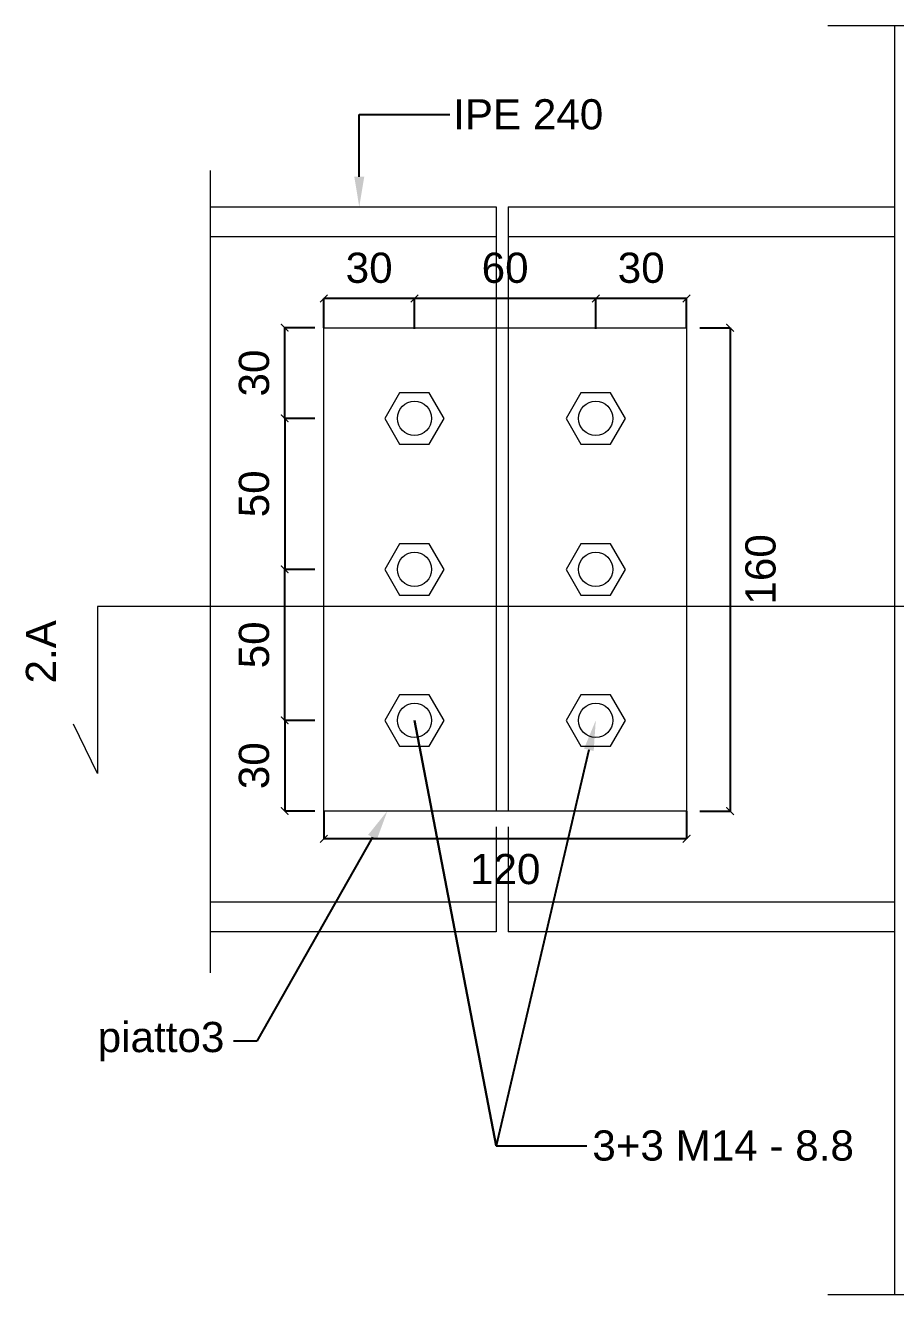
# Model space of a CAD drawing. Header units: millimetres. Extents: x 1415 to 3549, y 2194 to 4677.
# Drawn here: x 1782.6591 to 1782.9472, y 2312.6346 to 2313.0548 of the extents above; entities that cross this region are included whole.
import ezdxf
from ezdxf import colors
from ezdxf.entities.mleader import LeaderData, LeaderLine
from ezdxf.math import Vec2, Vec3

# ---------------------------------------------------------------- set-up
doc = ezdxf.new("R2010")
doc.units = ezdxf.units.MM
doc.linetypes.add('ACAD_ISO02W100', pattern=[15, 12, -3])
doc.layers.get('0').update_dxf_attribs({"plot": 0})
for name, color, linetype, lineweight in [('bulloni', 170, 'Continuous', 15), ('giunti', 7, 'Continuous', 15), ('Layer3', 7, 'Continuous', 15), ('Layer4', 7, 'Continuous', 15), ('quote', 252, 'Continuous', 5), ('sezione', 18, 'ACAD_ISO02W100', 20)]:
    doc.layers.add(name, color=color, linetype=linetype, lineweight=lineweight)
doc.styles.get("Standard").update_dxf_attribs({"font": 'arial.ttf'})
doc.dimstyles.new('quote acciaio', dxfattribs={"dimtxt": 0.01, "dimasz": 0.0025, "dimexe": 0, "dimexo": 0, "dimgap": 0.005, "dimtad": 2, "dimdec": 0, "dimlfac": 1000, "dimzin": 0, "dimdsep": 46, "dimtxsty": 'Standard', "dimblk": 'ARCHTICK', "dimcen": 0, "dimclre": 252, "dimadec": 0, "dimazin": 0, "dimtfac": 1, "dimtdec": 0, "dimtofl": 0, "dimtmove": 0, "dimatfit": 3, "dimfxl": 0.01, "dimfxlon": 1, "dimtolj": 1, "dimtzin": 0, "dimarcsym": 0})

# ---------------------------------------------------------------- blocks, each defined once
blk = doc.blocks.new('_ArchTick')
at = {"color": 0, "linetype": 'ByBlock', "const_width": 0.15}
blk.add_lwpolyline([(-0.5, -0.5), (0.5, 0.5)], dxfattribs=at)
blk = doc.blocks.new('*D658')
at = {"layer": 'Defpoints', "color": 0, "transparency": 16777216}
for p in [(1782.74497, 2312.95471), (1782.75792, 2312.95471), (1782.78792, 2312.92471)]:
    blk.add_point(p, dxfattribs=at)
at = {"layer": 'quote', "color": 252, "lineweight": -2, "transparency": 16777216}
for p, q in [((1782.75497, 2312.95471), (1782.74497, 2312.95471)), ((1782.75497, 2312.92471), (1782.74497, 2312.92471))]:
    blk.add_line(p, q, dxfattribs=at)
at = {"layer": 'quote', "color": 0, "linetype": 'Continuous', "lineweight": -2, "transparency": 16777216}
blk.add_line((1782.74497, 2312.92471), (1782.74497, 2312.95471), dxfattribs=at)
at = {"layer": 'quote', "color": 0, "lineweight": -2, "transparency": 16777216, "xscale": 0.0025, "yscale": 0.0025, "zscale": 0.0025}
for p, rotation in [((1782.74497, 2312.95471), 90), ((1782.74497, 2312.92471), 270)]:
    blk.add_blockref('_ArchTick', p, dxfattribs=dict(at, rotation=rotation))
at = {"layer": 'quote', "color": 0, "transparency": 16777216, "insert": (1782.73486, 2312.93971), "char_height": 0.01, "attachment_point": 5, "rotation": 90}
blk.add_mtext('\\A1;30', dxfattribs=at)
blk = doc.blocks.new('*D659')
at = {"layer": 'Defpoints', "color": 0, "transparency": 16777216}
for p in [(1782.78792, 2312.92471), (1782.74497, 2312.87471), (1782.78792, 2312.87471)]:
    blk.add_point(p, dxfattribs=at)
at = {"layer": 'quote', "color": 252, "lineweight": -2, "transparency": 16777216}
for p, q in [((1782.75497, 2312.92471), (1782.74497, 2312.92471)), ((1782.75497, 2312.87471), (1782.74497, 2312.87471))]:
    blk.add_line(p, q, dxfattribs=at)
at = {"layer": 'quote', "color": 0, "linetype": 'Continuous', "lineweight": -2, "transparency": 16777216}
blk.add_line((1782.74497, 2312.92471), (1782.74497, 2312.87471), dxfattribs=at)
at = {"layer": 'quote', "color": 0, "lineweight": -2, "transparency": 16777216, "xscale": 0.0025, "yscale": 0.0025, "zscale": 0.0025}
for p, rotation in [((1782.74497, 2312.92471), 90), ((1782.74497, 2312.87471), 270)]:
    blk.add_blockref('_ArchTick', p, dxfattribs=dict(at, rotation=rotation))
at = {"layer": 'quote', "color": 0, "transparency": 16777216, "insert": (1782.73486, 2312.89971), "char_height": 0.01, "attachment_point": 5, "rotation": 90}
blk.add_mtext('\\A1;50', dxfattribs=at)
blk = doc.blocks.new('*D660')
at = {"layer": 'Defpoints', "color": 0, "transparency": 16777216}
for p in [(1782.78792, 2312.82471), (1782.74497, 2312.79471), (1782.81796, 2312.79471)]:
    blk.add_point(p, dxfattribs=at)
at = {"layer": 'quote', "color": 252, "lineweight": -2, "transparency": 16777216}
for p, q in [((1782.75497, 2312.82471), (1782.74497, 2312.82471)), ((1782.75497, 2312.79471), (1782.74497, 2312.79471))]:
    blk.add_line(p, q, dxfattribs=at)
at = {"layer": 'quote', "color": 0, "linetype": 'Continuous', "lineweight": -2, "transparency": 16777216}
blk.add_line((1782.74497, 2312.82471), (1782.74497, 2312.79471), dxfattribs=at)
at = {"layer": 'quote', "color": 0, "lineweight": -2, "transparency": 16777216, "xscale": 0.0025, "yscale": 0.0025, "zscale": 0.0025}
for p, rotation in [((1782.74497, 2312.82471), 90), ((1782.74497, 2312.79471), 270)]:
    blk.add_blockref('_ArchTick', p, dxfattribs=dict(at, rotation=rotation))
at = {"layer": 'quote', "color": 0, "transparency": 16777216, "insert": (1782.73486, 2312.80971), "char_height": 0.01, "attachment_point": 5, "rotation": 90}
blk.add_mtext('\\A1;30', dxfattribs=at)
blk = doc.blocks.new('*D642')
at = {"layer": 'Defpoints', "color": 0, "transparency": 16777216}
for p in [(1782.74497, 2312.87471), (1782.78792, 2312.87471), (1782.78792, 2312.82471)]:
    blk.add_point(p, dxfattribs=at)
at = {"layer": 'quote', "color": 252, "lineweight": -2, "transparency": 16777216}
for p, q in [((1782.75497, 2312.87471), (1782.74497, 2312.87471)), ((1782.75497, 2312.82471), (1782.74497, 2312.82471))]:
    blk.add_line(p, q, dxfattribs=at)
at = {"layer": 'quote', "color": 0, "linetype": 'Continuous', "lineweight": -2, "transparency": 16777216}
blk.add_line((1782.74497, 2312.82471), (1782.74497, 2312.87471), dxfattribs=at)
at = {"layer": 'quote', "color": 0, "lineweight": -2, "transparency": 16777216, "xscale": 0.0025, "yscale": 0.0025, "zscale": 0.0025}
for p, rotation in [((1782.74497, 2312.87471), 90), ((1782.74497, 2312.82471), 270)]:
    blk.add_blockref('_ArchTick', p, dxfattribs=dict(at, rotation=rotation))
at = {"layer": 'quote', "color": 0, "transparency": 16777216, "insert": (1782.73486, 2312.84971), "char_height": 0.01, "attachment_point": 5, "rotation": 90}
blk.add_mtext('\\A1;50', dxfattribs=at)
blk = doc.blocks.new('*D661')
at = {"layer": 'Defpoints', "color": 0, "transparency": 16777216}
for p in [(1782.84792, 2312.96439), (1782.87799, 2312.95471), (1782.84792, 2312.92471)]:
    blk.add_point(p, dxfattribs=at)
at = {"layer": 'quote', "color": 252, "lineweight": -2, "transparency": 16777216}
for p, q in [((1782.84792, 2312.95439), (1782.84792, 2312.96439)), ((1782.87799, 2312.95471), (1782.87799, 2312.96439))]:
    blk.add_line(p, q, dxfattribs=at)
at = {"layer": 'quote', "color": 0, "linetype": 'Continuous', "lineweight": -2, "transparency": 16777216}
blk.add_line((1782.87799, 2312.96439), (1782.84792, 2312.96439), dxfattribs=at)
at = {"layer": 'quote', "color": 0, "lineweight": -2, "transparency": 16777216, "xscale": 0.0025, "yscale": 0.0025, "zscale": 0.0025, "rotation": 180}
blk.add_blockref('_ArchTick', (1782.84792, 2312.96439), dxfattribs=at)
at = {"layer": 'quote', "color": 0, "lineweight": -2, "transparency": 16777216, "xscale": 0.0025, "yscale": 0.0025, "zscale": 0.0025}
blk.add_blockref('_ArchTick', (1782.87799, 2312.96439), dxfattribs=at)
at = {"layer": 'quote', "color": 0, "transparency": 16777216, "insert": (1782.86296, 2312.9745), "char_height": 0.01, "attachment_point": 5}
blk.add_mtext('\\A1;30', dxfattribs=at)
blk = doc.blocks.new('*D662')
at = {"layer": 'Defpoints', "color": 0, "transparency": 16777216}
for p in [(1782.78792, 2312.96439), (1782.78792, 2312.92471), (1782.84792, 2312.92471)]:
    blk.add_point(p, dxfattribs=at)
at = {"layer": 'quote', "color": 252, "lineweight": -2, "transparency": 16777216}
for p, q in [((1782.78792, 2312.95439), (1782.78792, 2312.96439)), ((1782.84792, 2312.95439), (1782.84792, 2312.96439))]:
    blk.add_line(p, q, dxfattribs=at)
at = {"layer": 'quote', "color": 0, "linetype": 'Continuous', "lineweight": -2, "transparency": 16777216}
blk.add_line((1782.84792, 2312.96439), (1782.78792, 2312.96439), dxfattribs=at)
at = {"layer": 'quote', "color": 0, "lineweight": -2, "transparency": 16777216, "xscale": 0.0025, "yscale": 0.0025, "zscale": 0.0025, "rotation": 180}
blk.add_blockref('_ArchTick', (1782.78792, 2312.96439), dxfattribs=at)
at = {"layer": 'quote', "color": 0, "lineweight": -2, "transparency": 16777216, "xscale": 0.0025, "yscale": 0.0025, "zscale": 0.0025}
blk.add_blockref('_ArchTick', (1782.84792, 2312.96439), dxfattribs=at)
at = {"layer": 'quote', "color": 0, "transparency": 16777216, "insert": (1782.81792, 2312.9745), "char_height": 0.01, "attachment_point": 5}
blk.add_mtext('\\A1;60', dxfattribs=at)
blk = doc.blocks.new('*D643')
at = {"layer": 'Defpoints', "color": 0, "transparency": 16777216}
for p in [(1782.75792, 2312.96439), (1782.75792, 2312.95471), (1782.78792, 2312.92471)]:
    blk.add_point(p, dxfattribs=at)
at = {"layer": 'quote', "color": 252, "lineweight": -2, "transparency": 16777216}
for p, q in [((1782.75792, 2312.95471), (1782.75792, 2312.96439)), ((1782.78792, 2312.95439), (1782.78792, 2312.96439))]:
    blk.add_line(p, q, dxfattribs=at)
at = {"layer": 'quote', "color": 0, "linetype": 'Continuous', "lineweight": -2, "transparency": 16777216}
blk.add_line((1782.78792, 2312.96439), (1782.75792, 2312.96439), dxfattribs=at)
at = {"layer": 'quote', "color": 0, "lineweight": -2, "transparency": 16777216, "xscale": 0.0025, "yscale": 0.0025, "zscale": 0.0025, "rotation": 180}
blk.add_blockref('_ArchTick', (1782.75792, 2312.96439), dxfattribs=at)
at = {"layer": 'quote', "color": 0, "lineweight": -2, "transparency": 16777216, "xscale": 0.0025, "yscale": 0.0025, "zscale": 0.0025}
blk.add_blockref('_ArchTick', (1782.78792, 2312.96439), dxfattribs=at)
at = {"layer": 'quote', "color": 0, "transparency": 16777216, "insert": (1782.77292, 2312.9745), "char_height": 0.01, "attachment_point": 5}
blk.add_mtext('\\A1;30', dxfattribs=at)
blk = doc.blocks.new('*D663')
at = {"layer": 'Defpoints', "color": 0, "transparency": 16777216}
for p in [(1782.87799, 2312.95471), (1782.87799, 2312.79471), (1782.89239, 2312.79471)]:
    blk.add_point(p, dxfattribs=at)
at = {"layer": 'quote', "color": 252, "lineweight": -2, "transparency": 16777216}
for p, q in [((1782.88239, 2312.95471), (1782.89239, 2312.95471)), ((1782.88239, 2312.79471), (1782.89239, 2312.79471))]:
    blk.add_line(p, q, dxfattribs=at)
at = {"layer": 'quote', "color": 0, "linetype": 'Continuous', "lineweight": -2, "transparency": 16777216}
blk.add_line((1782.89239, 2312.95471), (1782.89239, 2312.79471), dxfattribs=at)
at = {"layer": 'quote', "color": 0, "lineweight": -2, "transparency": 16777216, "xscale": 0.0025, "yscale": 0.0025, "zscale": 0.0025}
for p, rotation in [((1782.89239, 2312.95471), 90), ((1782.89239, 2312.79471), 270)]:
    blk.add_blockref('_ArchTick', p, dxfattribs=dict(at, rotation=rotation))
at = {"layer": 'quote', "color": 0, "transparency": 16777216, "insert": (1782.9025, 2312.87471), "char_height": 0.01, "attachment_point": 5, "rotation": 90}
blk.add_mtext('\\A1;160', dxfattribs=at)
blk = doc.blocks.new('*D664')
at = {"layer": 'Defpoints', "color": 0, "transparency": 16777216}
for p in [(1782.75792, 2312.79471), (1782.87799, 2312.79471), (1782.75792, 2312.78553)]:
    blk.add_point(p, dxfattribs=at)
at = {"layer": 'quote', "color": 252, "lineweight": -2, "transparency": 16777216}
for p, q in [((1782.75792, 2312.79471), (1782.75792, 2312.78553)), ((1782.87799, 2312.79471), (1782.87799, 2312.78553))]:
    blk.add_line(p, q, dxfattribs=at)
at = {"layer": 'quote', "color": 0, "linetype": 'Continuous', "lineweight": -2, "transparency": 16777216}
blk.add_line((1782.87799, 2312.78553), (1782.75792, 2312.78553), dxfattribs=at)
at = {"layer": 'quote', "color": 0, "lineweight": -2, "transparency": 16777216, "xscale": 0.0025, "yscale": 0.0025, "zscale": 0.0025, "rotation": 180}
blk.add_blockref('_ArchTick', (1782.75792, 2312.78553), dxfattribs=at)
at = {"layer": 'quote', "color": 0, "lineweight": -2, "transparency": 16777216, "xscale": 0.0025, "yscale": 0.0025, "zscale": 0.0025}
blk.add_blockref('_ArchTick', (1782.87799, 2312.78553), dxfattribs=at)
at = {"layer": 'quote', "color": 0, "transparency": 16777216, "insert": (1782.81796, 2312.77543), "char_height": 0.01, "attachment_point": 5}
blk.add_mtext('\\A1;120', dxfattribs=at)

msp = doc.modelspace()

# ---------------------------------------------------------------- linework, layer by layer
at = {"layer": 'bulloni'}
for points in [[(1782.77811, 2312.92471), (1782.78302, 2312.91621), (1782.79283, 2312.91621), (1782.79774, 2312.92471), (1782.79283, 2312.93321), (1782.78302, 2312.93321)], [(1782.83811, 2312.92471), (1782.84302, 2312.91621), (1782.85283, 2312.91621), (1782.85774, 2312.92471), (1782.85283, 2312.93321), (1782.84302, 2312.93321)], [(1782.77811, 2312.87471), (1782.78302, 2312.86621), (1782.79283, 2312.86621), (1782.79774, 2312.87471), (1782.79283, 2312.88321), (1782.78302, 2312.88321)], [(1782.83811, 2312.87471), (1782.84302, 2312.86621), (1782.85283, 2312.86621), (1782.85774, 2312.87471), (1782.85283, 2312.88321), (1782.84302, 2312.88321)], [(1782.77811, 2312.82471), (1782.78302, 2312.81621), (1782.79283, 2312.81621), (1782.79774, 2312.82471), (1782.79283, 2312.83321), (1782.78302, 2312.83321)], [(1782.83811, 2312.82471), (1782.84302, 2312.81621), (1782.85283, 2312.81621), (1782.85774, 2312.82471), (1782.85283, 2312.83321), (1782.84302, 2312.83321)]]:
    msp.add_lwpolyline(points, close=True, dxfattribs=at)
for centre in [(1782.78792, 2312.92471), (1782.84792, 2312.92471), (1782.78792, 2312.87471), (1782.84792, 2312.87471), (1782.78792, 2312.82471), (1782.84792, 2312.82471)]:
    msp.add_circle(centre, 0.00567, dxfattribs=at)
at = {"layer": 'giunti'}
msp.add_lwpolyline([(1782.87799, 2312.79471), (1782.75792, 2312.79471), (1782.75792, 2312.95471), (1782.87799, 2312.95471), (1782.87799, 2312.79471)], dxfattribs=at)
at = {"layer": 'Layer3'}
for points in [[(1782.94692, 2312.63461), (1782.94692, 2313.05481)], [(1782.7204, 2312.99471), (1782.81492, 2312.99471)], [(1782.81892, 2312.99471), (1782.94692, 2312.99471)], [(1782.7204, 2312.98491), (1782.81492, 2312.98491)], [(1782.81892, 2312.98491), (1782.94692, 2312.98491)], [(1782.81492, 2312.76451), (1782.7204, 2312.76451)], [(1782.94692, 2312.76451), (1782.81892, 2312.76451)], [(1782.81492, 2312.75471), (1782.7204, 2312.75471)], [(1782.94692, 2312.75471), (1782.94692, 2312.75471), (1782.81892, 2312.75471)]]:
    msp.add_lwpolyline(points, dxfattribs=at)
at = {"layer": 'Layer4'}
for points in [[(1782.81492, 2312.99471), (1782.81492, 2312.94951)], [(1782.81892, 2312.99471), (1782.81892, 2312.94951)], [(1782.81492, 2312.78951), (1782.81492, 2312.75471)], [(1782.81892, 2312.78951), (1782.81892, 2312.75471)]]:
    msp.add_lwpolyline(points, dxfattribs=at)
at = {"layer": 'Layer4', "linetype": 'ACAD_ISO02W100', "ltscale": 0.25}
for points in [[(1782.81492, 2312.95471), (1782.81492, 2312.79471)], [(1782.81892, 2312.95471), (1782.81892, 2312.79471)]]:
    msp.add_lwpolyline(points, dxfattribs=at)
at = {"layer": 'sezione', "ltscale": 0.2}
for points in [[(1782.92473, 2313.05481), (1783.20194, 2313.05481)], [(1782.7204, 2312.74117), (1782.7204, 2313.00676)], [(1782.68305, 2312.86239), (1782.68305, 2312.80717), (1782.67503, 2312.82343)], [(1783.45672, 2312.86239), (1782.68305, 2312.86239)], [(1782.92473, 2312.63461), (1783.20194, 2312.63461)]]:
    msp.add_lwpolyline(points, dxfattribs=at)

# ---------------------------------------------------------------- texts
at = {"layer": 'sezione', "insert": (1782.6593, 2312.83693), "char_height": 0.01, "attachment_point": 1, "rotation": 90}
msp.add_mtext_dynamic_manual_height_columns('2.A', width=40.6484226, gutter_width=12.5, heights=[0], dxfattribs=at)

# ---------------------------------------------------------------- dimensions: what is measured, and where the dimension line sits
at = {"layer": 'quote'}
for base, p1, p2, angle, picture, middle in [((1782.75792, 2312.96439), (1782.78792, 2312.92471), (1782.75792, 2312.95471), 180, '*D643', (1782.77292, 2312.9745)), ((1782.78792, 2312.96439), (1782.84792, 2312.92471), (1782.78792, 2312.92471), 180, '*D662', (1782.81792, 2312.9745)), ((1782.84792, 2312.96439), (1782.87799, 2312.95471), (1782.84792, 2312.92471), 180, '*D661', (1782.86296, 2312.9745)), ((1782.74497, 2312.95471), (1782.78792, 2312.92471), (1782.75792, 2312.95471), 90, '*D658', (1782.73486, 2312.93971)), ((1782.89239, 2312.79471), (1782.87799, 2312.95471), (1782.87799, 2312.79471), 90, '*D663', (1782.9025, 2312.87471)), ((1782.74497, 2312.87471), (1782.78792, 2312.92471), (1782.78792, 2312.87471), 90, '*D659', (1782.73486, 2312.89971)), ((1782.74497, 2312.87471), (1782.78792, 2312.82471), (1782.78792, 2312.87471), 90, '*D642', (1782.73486, 2312.84971)), ((1782.74497, 2312.79471), (1782.78792, 2312.82471), (1782.81796, 2312.79471), 90, '*D660', (1782.73486, 2312.80971)), ((1782.75792, 2312.78553), (1782.87799, 2312.79471), (1782.75792, 2312.79471), 180, '*D664', (1782.81796, 2312.77543))]:
    dim = msp.add_linear_dim(base=base, p1=p1, p2=p2, angle=angle, dimstyle='quote acciaio', dxfattribs=at)
    dim.commit()
    dim.dimension.update_dxf_attribs({"geometry": picture, "text_midpoint": middle})

# ---------------------------------------------------------------- leaders
ml = msp.add_multileader_mtext('Standard', dxfattribs=at)
ml.set_content('IPE 240', color=256)
ml.set_leader_properties()
ml.build(insert=Vec2(0, 0))
ml.multileader.update_dxf_attribs({"dogleg_length": 0.03, "arrow_head_size": 0.01})
ctx = ml.context
ctx.base_point, ctx.char_height, ctx.arrow_head_size, ctx.landing_gap_size, ctx.plane_origin = Vec3(1782.79966, 2313.02529), 0.01, 0.01, 0.003, Vec3(1782.76965, 2312.99471)
ctx.text_align_type = 2
notes = []
notes.append((ctx, [(0, (1, 1, 0), (1782.76966, 2313.02529), (1, 0), 0.03, [(0, [(1782.76965, 2312.99471), (1782.76966, 2313.02529)], 0, [])])]))
ctx.mtext.insert, ctx.mtext.alignment, ctx.mtext.flow_direction = Vec3(1782.8504, 2313.03037), 3, 5
ml = msp.add_multileader_mtext('Standard', dxfattribs=at)
ml.set_content('3+3 M14 - 8.8', color=256)
ml.set_leader_properties()
ml.build(insert=Vec2(0, 0))
ml.multileader.update_dxf_attribs({"dogleg_length": 0.03, "arrow_head_size": 0.01})
ctx = ml.context
ctx.base_point, ctx.char_height, ctx.arrow_head_size, ctx.landing_gap_size, ctx.plane_origin = Vec3(1782.84497, 2312.68389), 0.01, 0.01, 0.003, Vec3(1782.80415, 2312.82065)
ctx.text_align_type = 2
notes.append((ctx, [(0, (1, 1, 0), (1782.81497, 2312.68389), (1, 0), 0.03, [(1, [(1782.84792, 2312.82471), (1782.81497, 2312.68389), (1782.78792, 2312.82471)], 0, [])])]))
ctx.mtext.insert, ctx.mtext.width, ctx.mtext.alignment, ctx.mtext.flow_direction = Vec3(1782.93336, 2312.68898), 0.1214513, 3, 5
ml = msp.add_multileader_mtext('Standard', dxfattribs=at)
ml.set_content('piatto3 ', color=256)
ml.set_leader_properties()
ml.build(insert=Vec2(0, 0))
ml.multileader.update_dxf_attribs({"dogleg_length": 0.03, "arrow_head_size": 0.01})
ctx = ml.context
ctx.base_point, ctx.char_height, ctx.arrow_head_size, ctx.landing_gap_size, ctx.plane_origin = Vec3(1782.68163, 2312.7185), 0.01, 0.01, 0.003, Vec3(1782.78737, 2312.72087)
ctx.text_align_type = 2
notes.append((ctx, [(0, (1, 1, 0), (1782.73573, 2312.7185), (-1, 0), 0.0077, [(0, [(1782.77895, 2312.79471), (1782.73573, 2312.7185)], 0, [])])]))
ctx.mtext.insert, ctx.mtext.alignment, ctx.mtext.flow_direction = Vec3(1782.72502, 2312.72489), 3, 5
for ctx, leaders in notes:
    for number, flags, end, landing, length, lines in leaders:
        leader = LeaderData()
        leader.index, (leader.has_last_leader_line, leader.has_dogleg_vector, leader.attachment_direction) = number, flags
        leader.last_leader_point, leader.dogleg_vector, leader.dogleg_length = Vec3(end), Vec3(landing), length
        for number, points, colour, breaks in lines:
            line = LeaderLine()
            line.index, line.vertices, line.color, line.breaks = number, Vec3.list(points), colors.encode_raw_color(colour), breaks
            leader.lines.append(line)
        ctx.leaders.append(leader)

doc.saveas('drawing.dxf')
